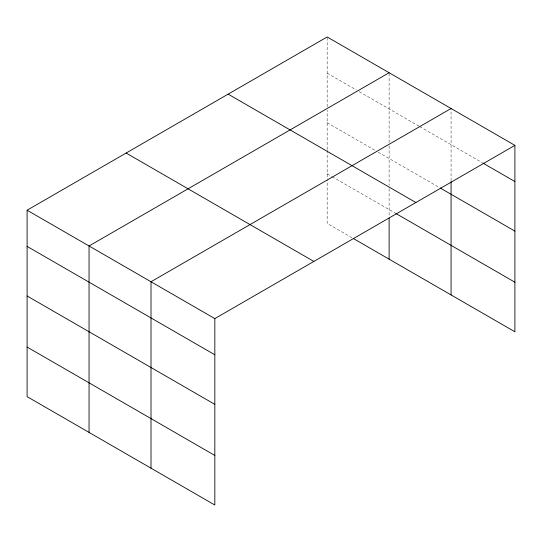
<?xml version="1.0" encoding="UTF-8"?>
<svg xmlns="http://www.w3.org/2000/svg" width="542" height="542" viewBox="0 0 542 542"><rect width="100%" height="100%" fill="white"/><g stroke="black" fill="none" stroke-linecap="round" stroke-linejoin="round"><path stroke-width="0.41" stroke-dasharray="2.71 2.03" d="M327.165 149.531L327.165 110.128M327.165 106.767L327.165 36.971M389.115 145.9L389.115 185.303M389.115 142.539L389.115 72.743M451.073 180.825L451.073 108.508M327.165 73.156L356.318 89.986M359.231 91.673L419 126.178M419.732 126.598L482.258 162.702M327.165 122.736L375.267 150.507M378.181 152.194L439.406 187.539M327.165 173.819L331.535 176.346M332.266 176.767L394.949 212.952M351.948 237.708L327.165 223.399L327.165 179.7M389.115 188.65L389.115 216.312M327.165 150.371L327.165 178.86"/><path stroke-width="0.81" d="M514.9 145.364L327.165 36.971L27.1 210.215L27.1 396.636L214.835 505.029L214.835 318.601L514.9 145.364L514.9 331.785L353.404 238.548M451.073 181.665L451.073 294.936M389.115 72.743L89.051 245.98L89.051 432.408M451.073 108.508L151.008 281.752L151.008 468.173M482.983 163.122L514.9 181.543M440.138 187.959L514.9 231.122M228.141 94.145L415.877 202.532M395.674 213.372L514.9 282.206M126.123 153.047L313.859 261.434M27.1 210.215L214.835 318.601M27.1 246.393L214.835 354.786M27.1 295.979L214.835 404.366M27.1 347.056L214.835 455.449M389.115 217.992L389.115 259.164"/></g></svg>
